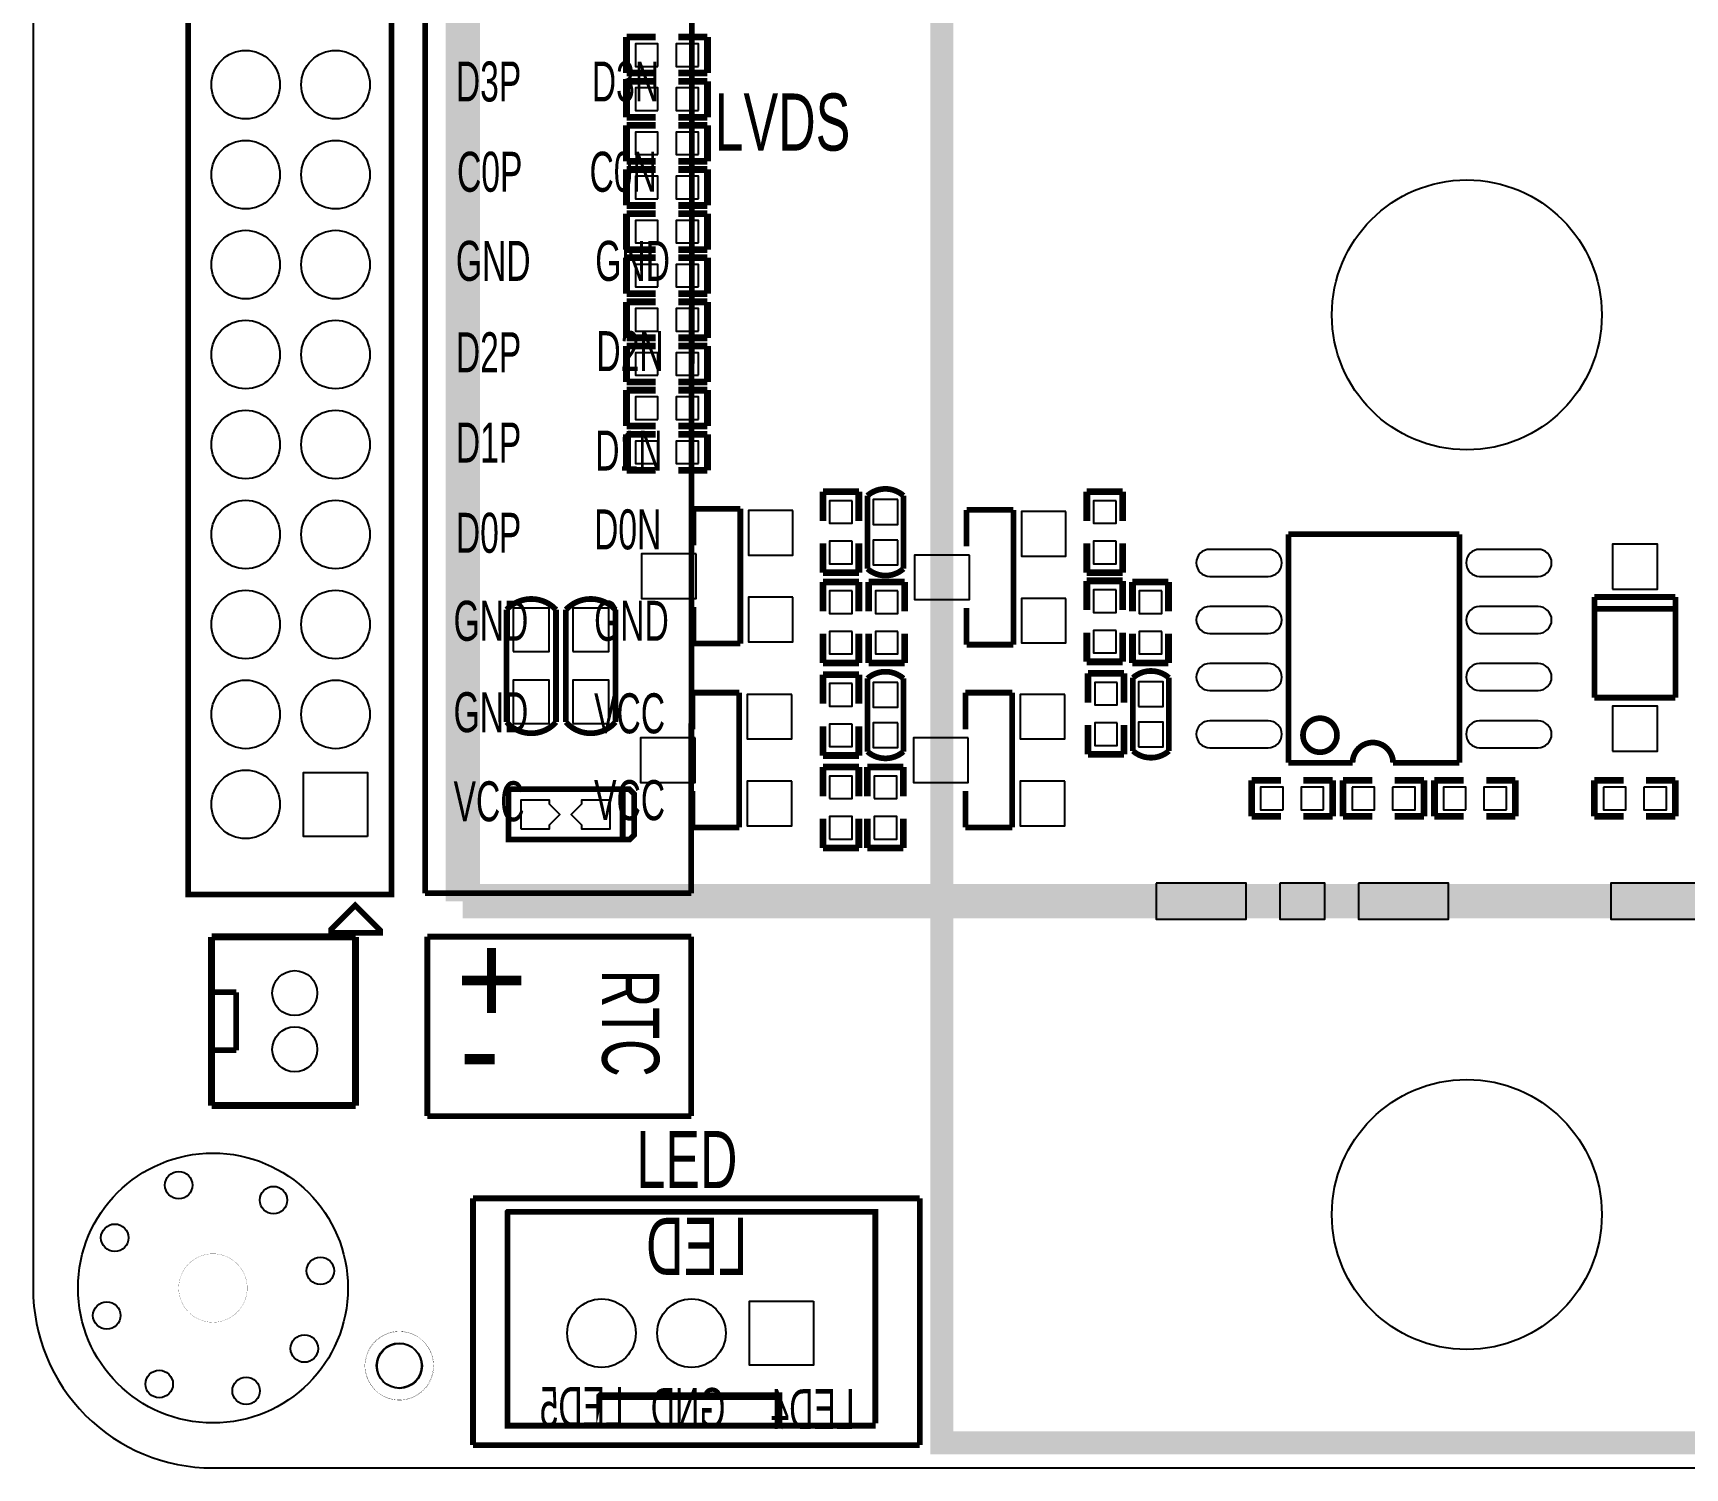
# Model space of a CAD drawing. Extents: x -118 to 7078, y 0 to 4366.
# Drawn here: x -118 to 1328, y 0 to 1256 of the extents above; entities that cross this region are included whole.
import ezdxf

# ---------------------------------------------------------------- set-up
doc = ezdxf.new("R2010")
doc.units = 0
doc.header["$MEASUREMENT"] = 0
for name, color, linetype in [('BG_OUTLINE', 254, 'CONTINUOUS'), ('BG_SILKSCREEN_BOTTOM', 141, 'CONTINUOUS'), ('BG_SILKSCREEN_TOP', 7, 'CONTINUOUS'), ('PG_SILKSCREEN_BOTTOM', 85, 'CONTINUOUS'), ('PG_SILKSCREEN_TOP', 85, 'CONTINUOUS'), ('PIN_BOTTOM', 5, 'CONTINUOUS'), ('PIN_TOP', 92, 'CONTINUOUS')]:
    doc.layers.add(name, color=color, linetype=linetype)

msp = doc.modelspace()

# ---------------------------------------------------------------- linework, layer by layer
at = {"layer": 'BG_OUTLINE'}
msp.add_lwpolyline([(-118.11, 4056.352), (-118.11, 157.158, 0.414214), (39.048, 0), (6929.835, 0, 0.378859), (7078.22, 148.385), (7078.22, 4054.613, 0.42493), (6917.834, 4215), (6557, 4214.999), (6557, 3842), (5999, 3842), (5999, 4214.998), (1823, 4214.987), (1823, 4168), (1656, 4168), (1656, 4214.987), (1205, 4214.986), (1205, 4168), (1038, 4168), (1038, 4214.986), (40.538, 4214.985, 0.418755)], format="xyb", close=True, dxfattribs=at)
at = {"layer": 'BG_SILKSCREEN_BOTTOM'}
for points in [[(258, 3579, 30, 30, 0), (258, 496, 30, 30, 0)], [(258, 496, 30, 30, 0), (6291, 496, 30, 30, 0)], [(267, 20, 5, 5, 0), (267, 236, 5, 5, 0)], [(267, 236, 5, 5, 0), (658, 236, 5, 5, 0)], [(658, 236, 5, 5, 0), (658, 20, 5, 5, 0)], [(658, 20, 5, 5, 0), (267, 20, 5, 5, 0)]]:
    msp.add_lwpolyline(points, format="xyseb", dxfattribs=at)
at = {"layer": 'BG_SILKSCREEN_TOP'}
for points in [[(225, 503, 5, 5, 0), (225, 1753, 5, 5, 0)], [(459, 1753, 5, 5, 0), (458, 503, 5, 5, 0)], [(458, 503, 5, 5, 0), (225, 503, 5, 5, 0)], [(227, 308, 5, 5, 0), (227, 465, 5, 5, 0)], [(227, 465, 5, 5, 0), (458, 465, 5, 5, 0)], [(458, 465, 5, 5, 0), (458, 308, 5, 5, 0)], [(458, 308, 5, 5, 0), (227, 308, 5, 5, 0)]]:
    msp.add_lwpolyline(points, format="xyseb", dxfattribs=at)
at = {"layer": 'PG_SILKSCREEN_BOTTOM'}
for points in [[(401.371, 1252.346, 5.909, 5.909, 0), (401.371, 1220.85, 5.909, 5.909, 0)], [(426.961, 1252.346, 5.909, 5.909, 0), (401.371, 1252.346, 5.909, 5.909, 0)], [(446.639, 1252.346, 5.909, 5.909, 0), (472.229, 1252.346, 5.909, 5.909, 0)], [(472.229, 1252.346, 5.909, 5.909, 0), (472.229, 1220.85, 5.909, 5.909, 0)], [(401.371, 1220.85, 5.909, 5.909, 0), (426.961, 1220.85, 5.909, 5.909, 0)], [(401.371, 1213.724, 5.909, 5.909, 0), (401.371, 1182.228, 5.909, 5.909, 0)], [(426.961, 1213.724, 5.909, 5.909, 0), (401.371, 1213.724, 5.909, 5.909, 0)], [(472.229, 1220.85, 5.909, 5.909, 0), (446.639, 1220.85, 5.909, 5.909, 0)], [(446.639, 1213.724, 5.909, 5.909, 0), (472.229, 1213.724, 5.909, 5.909, 0)], [(472.229, 1213.724, 5.909, 5.909, 0), (472.229, 1182.228, 5.909, 5.909, 0)], [(401.371, 1182.228, 5.909, 5.909, 0), (426.961, 1182.228, 5.909, 5.909, 0)], [(401.371, 1175.102, 5.909, 5.909, 0), (401.371, 1143.606, 5.909, 5.909, 0)], [(426.961, 1175.102, 5.909, 5.909, 0), (401.371, 1175.102, 5.909, 5.909, 0)], [(472.229, 1182.228, 5.909, 5.909, 0), (446.639, 1182.228, 5.909, 5.909, 0)], [(446.639, 1175.102, 5.909, 5.909, 0), (472.229, 1175.102, 5.909, 5.909, 0)], [(472.229, 1175.102, 5.909, 5.909, 0), (472.229, 1143.606, 5.909, 5.909, 0)], [(401.371, 1143.606, 5.909, 5.909, 0), (426.961, 1143.606, 5.909, 5.909, 0)], [(472.229, 1143.606, 5.909, 5.909, 0), (446.639, 1143.606, 5.909, 5.909, 0)], [(401.371, 1136.48, 5.909, 5.909, 0), (401.371, 1104.984, 5.909, 5.909, 0)], [(426.961, 1136.48, 5.909, 5.909, 0), (401.371, 1136.48, 5.909, 5.909, 0)], [(446.639, 1136.48, 5.909, 5.909, 0), (472.229, 1136.48, 5.909, 5.909, 0)], [(472.229, 1136.48, 5.909, 5.909, 0), (472.229, 1104.984, 5.909, 5.909, 0)], [(401.371, 1104.984, 5.909, 5.909, 0), (426.961, 1104.984, 5.909, 5.909, 0)], [(401.371, 1097.858, 5.909, 5.909, 0), (401.371, 1066.362, 5.909, 5.909, 0)], [(426.961, 1097.858, 5.909, 5.909, 0), (401.371, 1097.858, 5.909, 5.909, 0)], [(472.229, 1104.984, 5.909, 5.909, 0), (446.639, 1104.984, 5.909, 5.909, 0)], [(446.639, 1097.858, 5.909, 5.909, 0), (472.229, 1097.858, 5.909, 5.909, 0)], [(472.229, 1097.858, 5.909, 5.909, 0), (472.229, 1066.362, 5.909, 5.909, 0)], [(401.371, 1066.362, 5.909, 5.909, 0), (426.961, 1066.362, 5.909, 5.909, 0)], [(401.371, 1059.236, 5.909, 5.909, 0), (401.371, 1027.74, 5.909, 5.909, 0)], [(426.961, 1059.236, 5.909, 5.909, 0), (401.371, 1059.236, 5.909, 5.909, 0)], [(472.229, 1066.362, 5.909, 5.909, 0), (446.639, 1066.362, 5.909, 5.909, 0)], [(446.639, 1059.236, 5.909, 5.909, 0), (472.229, 1059.236, 5.909, 5.909, 0)], [(472.229, 1059.236, 5.909, 5.909, 0), (472.229, 1027.74, 5.909, 5.909, 0)], [(401.371, 1027.74, 5.909, 5.909, 0), (426.961, 1027.74, 5.909, 5.909, 0)], [(472.229, 1027.74, 5.909, 5.909, 0), (446.639, 1027.74, 5.909, 5.909, 0)], [(401.371, 1020.614, 5.909, 5.909, 0), (401.371, 989.118, 5.909, 5.909, 0)], [(426.961, 1020.614, 5.909, 5.909, 0), (401.371, 1020.614, 5.909, 5.909, 0)], [(446.639, 1020.614, 5.909, 5.909, 0), (472.229, 1020.614, 5.909, 5.909, 0)], [(472.229, 1020.614, 5.909, 5.909, 0), (472.229, 989.118, 5.909, 5.909, 0)], [(401.371, 989.118, 5.909, 5.909, 0), (426.961, 989.118, 5.909, 5.909, 0)], [(401.371, 981.992, 5.909, 5.909, 0), (401.371, 950.496, 5.909, 5.909, 0)], [(426.961, 981.992, 5.909, 5.909, 0), (401.371, 981.992, 5.909, 5.909, 0)], [(472.229, 989.118, 5.909, 5.909, 0), (446.639, 989.118, 5.909, 5.909, 0)], [(446.639, 981.992, 5.909, 5.909, 0), (472.229, 981.992, 5.909, 5.909, 0)], [(472.229, 981.992, 5.909, 5.909, 0), (472.229, 950.496, 5.909, 5.909, 0)], [(401.371, 950.496, 5.909, 5.909, 0), (426.961, 950.496, 5.909, 5.909, 0)], [(401.371, 943.37, 5.909, 5.909, 0), (401.371, 911.874, 5.909, 5.909, 0)], [(426.961, 943.37, 5.909, 5.909, 0), (401.371, 943.37, 5.909, 5.909, 0)], [(472.229, 950.496, 5.909, 5.909, 0), (446.639, 950.496, 5.909, 5.909, 0)], [(446.639, 943.37, 5.909, 5.909, 0), (472.229, 943.37, 5.909, 5.909, 0)], [(472.229, 943.37, 5.909, 5.909, 0), (472.229, 911.874, 5.909, 5.909, 0)], [(401.371, 911.874, 5.909, 5.909, 0), (426.961, 911.874, 5.909, 5.909, 0)], [(472.229, 911.874, 5.909, 5.909, 0), (446.639, 911.874, 5.909, 5.909, 0)], [(401.371, 904.748, 5.909, 5.909, 0), (401.371, 873.252, 5.909, 5.909, 0)], [(426.961, 904.748, 5.909, 5.909, 0), (401.371, 904.748, 5.909, 5.909, 0)], [(446.639, 904.748, 5.909, 5.909, 0), (472.229, 904.748, 5.909, 5.909, 0)], [(472.229, 904.748, 5.909, 5.909, 0), (472.229, 873.252, 5.909, 5.909, 0)], [(401.371, 873.252, 5.909, 5.909, 0), (426.961, 873.252, 5.909, 5.909, 0)], [(472.229, 873.252, 5.909, 5.909, 0), (446.639, 873.252, 5.909, 5.909, 0)], [(573.252, 854.429, 5.909, 5.909, 0), (604.748, 854.429, 5.909, 5.909, 0)], [(573.252, 828.839, 5.909, 5.909, 0), (573.252, 854.429, 5.909, 5.909, 0)], [(604.748, 854.429, 5.909, 5.909, 0), (604.748, 828.839, 5.909, 5.909, 0)], [(612.252, 809.161, 5, 5, 0), (612.252, 851, 5, 5, -0.37791), (643.748, 851, 5, 5, 0)], [(643.748, 851, 5, 5, 0), (643.748, 809.161, 5, 5, 0)], [(804.252, 854.429, 5.909, 5.909, 0), (835.748, 854.429, 5.909, 5.909, 0)], [(804.252, 828.839, 5.909, 5.909, 0), (804.252, 854.429, 5.909, 5.909, 0)], [(835.748, 854.429, 5.909, 5.909, 0), (835.748, 828.839, 5.909, 5.909, 0)], [(460, 839.565, 5, 5, 0), (501, 839.565, 5, 5, 0)], [(460, 807.565, 5, 5, 0), (460, 839.565, 5, 5, 0)], [(501, 839.565, 5, 5, 0), (501, 721.565, 5, 5, 0)], [(699, 838.565, 5, 5, 0), (740, 838.565, 5, 5, 0)], [(699, 806.565, 5, 5, 0), (699, 838.565, 5, 5, 0)], [(740, 838.565, 5, 5, 0), (740, 720.565, 5, 5, 0)], [(573.252, 809.161, 5.909, 5.909, 0), (573.252, 783.571, 5.909, 5.909, 0)], [(604.748, 783.571, 5.909, 5.909, 0), (604.748, 809.161, 5.909, 5.909, 0)], [(643.748, 809.161, 5, 5, 0), (643.748, 787, 5, 5, -0.37791), (612.252, 787, 5, 5, 0)], [(612.252, 787, 5, 5, 0), (612.252, 809.161, 5, 5, 0)], [(804.252, 809.161, 5.909, 5.909, 0), (804.252, 783.571, 5.909, 5.909, 0)], [(835.748, 783.571, 5.909, 5.909, 0), (835.748, 809.161, 5.909, 5.909, 0)], [(1130.4, 817.2, 5, 5, 0), (980.8, 817.2, 5, 5, 0)], [(980.8, 817.2, 5, 5, 0), (980.8, 617.2, 5, 5, 0)], [(1130.4, 617.2, 5, 5, 0), (1130.4, 817.2, 5, 5, 0)], [(573.252, 783.571, 5.909, 5.909, 0), (604.748, 783.571, 5.909, 5.909, 0)], [(804.252, 783.571, 5.909, 5.909, 0), (835.748, 783.571, 5.909, 5.909, 0)], [(573.252, 775.429, 5.909, 5.909, 0), (604.748, 775.429, 5.909, 5.909, 0)], [(573.252, 749.839, 5.909, 5.909, 0), (573.252, 775.429, 5.909, 5.909, 0)], [(604.748, 775.429, 5.909, 5.909, 0), (604.748, 749.839, 5.909, 5.909, 0)], [(613.252, 775.429, 5.909, 5.909, 0), (644.748, 775.429, 5.909, 5.909, 0)], [(613.252, 749.839, 5.909, 5.909, 0), (613.252, 775.429, 5.909, 5.909, 0)], [(644.748, 775.429, 5.909, 5.909, 0), (644.748, 749.839, 5.909, 5.909, 0)], [(804.252, 776.429, 5.909, 5.909, 0), (835.748, 776.429, 5.909, 5.909, 0)], [(804.252, 750.839, 5.909, 5.909, 0), (804.252, 776.429, 5.909, 5.909, 0)], [(835.748, 776.429, 5.909, 5.909, 0), (835.748, 750.839, 5.909, 5.909, 0)], [(844.252, 775.429, 5.909, 5.909, 0), (875.748, 775.429, 5.909, 5.909, 0)], [(844.252, 749.839, 5.909, 5.909, 0), (844.252, 775.429, 5.909, 5.909, 0)], [(875.748, 775.429, 5.909, 5.909, 0), (875.748, 749.839, 5.909, 5.909, 0)], [(296.35, 751.209, 5, 5, -0.432734), (339.65, 751.209, 5, 5, 0)], [(339.65, 751.209, 5, 5, 0), (339.65, 652.791, 5, 5, -0.450474), (296.35, 652.791, 5, 5, 0)], [(296.35, 652.791, 5, 5, 0), (296.35, 751.209, 5, 5, 0)], [(348.35, 751.209, 5, 5, -0.432734), (391.65, 751.209, 5, 5, 0)], [(391.65, 751.209, 5, 5, 0), (391.65, 652.791, 5, 5, -0.450474), (348.35, 652.791, 5, 5, 0)], [(348.35, 652.791, 5, 5, 0), (348.35, 751.209, 5, 5, 0)], [(460, 721.565, 5, 5, 0), (460, 753.565, 5, 5, 0)], [(699, 720.565, 5, 5, 0), (699, 752.565, 5, 5, 0)], [(1248.571, 762.319, 5, 5, 0), (1248.571, 674.181, 5, 5, 0)], [(1319.429, 762.319, 5, 5, 0), (1248.571, 762.319, 5, 5, 0)], [(1248.571, 752, 5, 5, 0), (1319.429, 752, 5, 5, 0)], [(1319.429, 674.181, 5, 5, 0), (1319.429, 762.319, 5, 5, 0)], [(501, 721.565, 5, 5, 0), (460, 721.565, 5, 5, 0)], [(573.252, 730.161, 5.909, 5.909, 0), (573.252, 704.571, 5.909, 5.909, 0)], [(604.748, 704.571, 5.909, 5.909, 0), (604.748, 730.161, 5.909, 5.909, 0)], [(613.252, 730.161, 5.909, 5.909, 0), (613.252, 704.571, 5.909, 5.909, 0)], [(644.748, 704.571, 5.909, 5.909, 0), (644.748, 730.161, 5.909, 5.909, 0)], [(740, 720.565, 5, 5, 0), (699, 720.565, 5, 5, 0)], [(804.252, 731.161, 5.909, 5.909, 0), (804.252, 705.571, 5.909, 5.909, 0)], [(835.748, 705.571, 5.909, 5.909, 0), (835.748, 731.161, 5.909, 5.909, 0)], [(844.252, 730.161, 5.909, 5.909, 0), (844.252, 704.571, 5.909, 5.909, 0)], [(875.748, 704.571, 5.909, 5.909, 0), (875.748, 730.161, 5.909, 5.909, 0)], [(804.252, 705.571, 5.909, 5.909, 0), (835.748, 705.571, 5.909, 5.909, 0)], [(573.252, 704.571, 5.909, 5.909, 0), (604.748, 704.571, 5.909, 5.909, 0)], [(573.252, 694.429, 5.909, 5.909, 0), (604.748, 694.429, 5.909, 5.909, 0)], [(573.252, 668.839, 5.909, 5.909, 0), (573.252, 694.429, 5.909, 5.909, 0)], [(604.748, 694.429, 5.909, 5.909, 0), (604.748, 668.839, 5.909, 5.909, 0)], [(612.252, 649.161, 5, 5, 0), (612.252, 691, 5, 5, -0.37791), (643.748, 691, 5, 5, 0)], [(613.252, 704.571, 5.909, 5.909, 0), (644.748, 704.571, 5.909, 5.909, 0)], [(805.252, 695.429, 5.909, 5.909, 0), (836.748, 695.429, 5.909, 5.909, 0)], [(805.252, 669.839, 5.909, 5.909, 0), (805.252, 695.429, 5.909, 5.909, 0)], [(836.748, 695.429, 5.909, 5.909, 0), (836.748, 669.839, 5.909, 5.909, 0)], [(844.252, 704.571, 5.909, 5.909, 0), (875.748, 704.571, 5.909, 5.909, 0)], [(844.652, 669.439, 5, 5, 0), (844.652, 691.6, 5, 5, -0.37791), (876.148, 691.6, 5, 5, 0)], [(876.148, 691.6, 5, 5, 0), (876.148, 669.439, 5, 5, 0)], [(459, 678.565, 5, 5, 0), (500, 678.565, 5, 5, 0)], [(459, 646.565, 5, 5, 0), (459, 678.565, 5, 5, 0)], [(500, 678.565, 5, 5, 0), (500, 560.565, 5, 5, 0)], [(643.748, 691, 5, 5, 0), (643.748, 649.161, 5, 5, 0)], [(698, 678.565, 5, 5, 0), (739, 678.565, 5, 5, 0)], [(698, 646.565, 5, 5, 0), (698, 678.565, 5, 5, 0)], [(739, 678.565, 5, 5, 0), (739, 560.565, 5, 5, 0)], [(876.148, 669.439, 5, 5, 0), (876.148, 627.6, 5, 5, -0.37791), (844.652, 627.6, 5, 5, 0)], [(844.652, 627.6, 5, 5, 0), (844.652, 669.439, 5, 5, 0)], [(1248.571, 674.181, 5, 5, 0), (1319.429, 674.181, 5, 5, 0)], [(573.252, 649.161, 5.909, 5.909, 0), (573.252, 623.571, 5.909, 5.909, 0)], [(604.748, 623.571, 5.909, 5.909, 0), (604.748, 649.161, 5.909, 5.909, 0)], [(643.748, 649.161, 5, 5, 0), (643.748, 627, 5, 5, -0.37791), (612.252, 627, 5, 5, 0)], [(612.252, 627, 5, 5, 0), (612.252, 649.161, 5, 5, 0)], [(805.252, 650.161, 5.909, 5.909, 0), (805.252, 624.571, 5.909, 5.909, 0)], [(836.748, 624.571, 5.909, 5.909, 0), (836.748, 650.161, 5.909, 5.909, 0)], [(1023.25, 641.32, 5, 5, 1), (993.47, 641.32, 5, 5, 1), (1023.25, 641.32, 5, 5, 0)], [(1036.9, 617.2, 5, 5, -1), (1072.33, 617.2, 5, 5, 0)], [(573.252, 623.571, 5.909, 5.909, 0), (604.748, 623.571, 5.909, 5.909, 0)], [(805.252, 624.571, 5.909, 5.909, 0), (836.748, 624.571, 5.909, 5.909, 0)], [(573.252, 613.429, 5.909, 5.909, 0), (573.252, 587.839, 5.909, 5.909, 0)], [(604.748, 613.429, 5.909, 5.909, 0), (573.252, 613.429, 5.909, 5.909, 0)], [(604.748, 587.839, 5.909, 5.909, 0), (604.748, 613.429, 5.909, 5.909, 0)], [(612.252, 613.429, 5.909, 5.909, 0), (612.252, 587.839, 5.909, 5.909, 0)], [(643.748, 613.429, 5.909, 5.909, 0), (612.252, 613.429, 5.909, 5.909, 0)], [(643.748, 587.839, 5.909, 5.909, 0), (643.748, 613.429, 5.909, 5.909, 0)], [(980.8, 617.2, 5, 5, 0), (1036.9, 617.2, 5, 5, 0)], [(1072.33, 617.2, 5, 5, 0), (1130.4, 617.2, 5, 5, 0)], [(398, 594, 5, 5, 0), (398, 550, 5, 5, 0), (298, 550, 5, 5, 0), (298, 594, 5, 5, 0), (398, 594, 5, 5, 0)], [(398, 594, 5, 5, 0), (404, 594, 5, 5, 0), (408, 590, 5, 5, 0), (408, 572, 5, 5, 0)], [(459, 560.565, 5, 5, 0), (459, 592.565, 5, 5, 0)], [(698, 560.565, 5, 5, 0), (698, 592.565, 5, 5, 0)], [(948.571, 601.748, 5.909, 5.909, 0), (948.571, 570.252, 5.909, 5.909, 0)], [(974.161, 601.748, 5.909, 5.909, 0), (948.571, 601.748, 5.909, 5.909, 0)], [(993.839, 601.748, 5.909, 5.909, 0), (1019.429, 601.748, 5.909, 5.909, 0)], [(1019.429, 601.748, 5.909, 5.909, 0), (1019.429, 570.252, 5.909, 5.909, 0)], [(1028.571, 601.748, 5.909, 5.909, 0), (1054.161, 601.748, 5.909, 5.909, 0)], [(1028.571, 570.252, 5.909, 5.909, 0), (1028.571, 601.748, 5.909, 5.909, 0)], [(1099.429, 601.748, 5.909, 5.909, 0), (1073.839, 601.748, 5.909, 5.909, 0)], [(1099.429, 570.252, 5.909, 5.909, 0), (1099.429, 601.748, 5.909, 5.909, 0)], [(1108.571, 601.748, 5.909, 5.909, 0), (1108.571, 570.252, 5.909, 5.909, 0)], [(1134.161, 601.748, 5.909, 5.909, 0), (1108.571, 601.748, 5.909, 5.909, 0)], [(1153.839, 601.748, 5.909, 5.909, 0), (1179.429, 601.748, 5.909, 5.909, 0)], [(1179.429, 601.748, 5.909, 5.909, 0), (1179.429, 570.252, 5.909, 5.909, 0)], [(1248.571, 601.748, 5.909, 5.909, 0), (1274.161, 601.748, 5.909, 5.909, 0)], [(1248.571, 570.252, 5.909, 5.909, 0), (1248.571, 601.748, 5.909, 5.909, 0)], [(1319.429, 601.748, 5.909, 5.909, 0), (1293.839, 601.748, 5.909, 5.909, 0)], [(1319.429, 570.252, 5.909, 5.909, 0), (1319.429, 601.748, 5.909, 5.909, 0)], [(398, 550, 5, 5, 0), (404, 550, 5, 5, 0), (408, 554, 5, 5, 0), (408, 572, 5, 5, 0)], [(573.252, 542.571, 5.909, 5.909, 0), (573.252, 568.161, 5.909, 5.909, 0)], [(604.748, 568.161, 5.909, 5.909, 0), (604.748, 542.571, 5.909, 5.909, 0)], [(612.252, 542.571, 5.909, 5.909, 0), (612.252, 568.161, 5.909, 5.909, 0)], [(643.748, 568.161, 5.909, 5.909, 0), (643.748, 542.571, 5.909, 5.909, 0)], [(948.571, 570.252, 5.909, 5.909, 0), (974.161, 570.252, 5.909, 5.909, 0)], [(1019.429, 570.252, 5.909, 5.909, 0), (993.839, 570.252, 5.909, 5.909, 0)], [(1054.161, 570.252, 5.909, 5.909, 0), (1028.571, 570.252, 5.909, 5.909, 0)], [(1073.839, 570.252, 5.909, 5.909, 0), (1099.429, 570.252, 5.909, 5.909, 0)], [(1108.571, 570.252, 5.909, 5.909, 0), (1134.161, 570.252, 5.909, 5.909, 0)], [(1179.429, 570.252, 5.909, 5.909, 0), (1153.839, 570.252, 5.909, 5.909, 0)], [(1274.161, 570.252, 5.909, 5.909, 0), (1248.571, 570.252, 5.909, 5.909, 0)], [(1293.839, 570.252, 5.909, 5.909, 0), (1319.429, 570.252, 5.909, 5.909, 0)], [(500, 560.565, 5, 5, 0), (459, 560.565, 5, 5, 0)], [(739, 560.565, 5, 5, 0), (698, 560.565, 5, 5, 0)], [(604.748, 542.571, 5.909, 5.909, 0), (573.252, 542.571, 5.909, 5.909, 0)], [(643.748, 542.571, 5.909, 5.909, 0), (612.252, 542.571, 5.909, 5.909, 0)], [(232.7, 89.3, 0.13, 0.13, 1), (172.7, 89.3, 0.13, 0.13, 1), (232.7, 89.3, 0.13, 0.13, 0)]]:
    msp.add_lwpolyline(points, format="xyseb", dxfattribs=at)
at = {"layer": 'PG_SILKSCREEN_TOP'}
for points in [[(1605.909, 3563.6, 20, 20, 0), (677.4, 3563.6, 20, 20, 0), (677.4, 22, 20, 20, 0), (1610.4, 22, 20, 20, 0)], [(17.7, 501.8, 5, 5, 0), (17.7, 1751.8, 5, 5, 0), (18.7, 1752.8, 5, 5, 0), (194.7, 1752.8, 5, 5, 0), (195.7, 1751.8, 5, 5, 0), (195.7, 501.8, 5, 5, 0), (17.7, 501.8, 5, 5, 0)], [(142.783, 468.449, 5, 5, 0), (185.783, 468.449, 5, 5, 0), (185.783, 470.449, 5, 5, 0), (163.783, 492.449, 5, 5, 0), (142.783, 471.449, 5, 5, 0), (142.783, 468.449, 5, 5, 0)], [(38.169, 317.181, 6, 6, 0), (38.169, 464.819, 6, 6, 0)], [(38.169, 464.819, 6, 6, 0), (164.15, 464.819, 6, 6, 0)], [(164.15, 464.819, 6, 6, 0), (164.15, 317.181, 6, 6, 0)], [(38.169, 416.421, 5, 5, 0), (59.791, 416.421, 5, 5, 0)], [(59.791, 416.421, 5, 5, 0), (59.791, 365.591, 5, 5, 0)], [(59.791, 365.591, 5, 5, 0), (38.169, 365.591, 5, 5, 0)], [(164.15, 317.181, 6, 6, 0), (38.169, 317.181, 6, 6, 0)], [(619.402, 37, 5, 5, 0), (297.303, 37, 5, 5, 0), (297.303, 224, 5, 5, 0), (297.445, 224.142, 5, 5, 0), (619.142, 224.142, 5, 5, 0), (619.142, 39.098, 5, 5, 0)], [(69.37, 157.48, 0.13, 0.13, 1), (9.37, 157.48, 0.13, 0.13, 1), (69.37, 157.48, 0.13, 0.13, 0)], [(232.3, 89.6, 0.13, 0.13, 1), (172.3, 89.6, 0.13, 0.13, 1), (232.3, 89.6, 0.13, 0.13, 0)], [(377.402, 37, 5, 5, 0), (377.402, 63, 5, 5, 0), (378.091, 63.689, 5, 5, 0), (534.783, 63.689, 6, 6, 0), (534.783, 40.071, 5, 5, 0), (534.402, 40.453, 5, 5, 0), (534.402, 62, 5, 5, 0), (377.402, 62, 5, 5, 0), (377.402, 37, 5, 5, 0)]]:
    msp.add_lwpolyline(points, format="xyseb", dxfattribs=at)
at = {"layer": 'PIN_BOTTOM'}
for points in [[(428.921, 1226.757), (428.921, 1246.438), (409.24, 1246.438), (409.24, 1226.757)], [(464.361, 1226.757), (464.361, 1246.438), (444.68, 1246.438), (444.68, 1226.757)], [(428.921, 1188.135), (428.921, 1207.816), (409.24, 1207.816), (409.24, 1188.135)], [(464.361, 1188.135), (464.361, 1207.816), (444.68, 1207.816), (444.68, 1188.135)], [(428.921, 1149.513), (428.921, 1169.194), (409.24, 1169.194), (409.24, 1149.513)], [(464.361, 1149.513), (464.361, 1169.194), (444.68, 1169.194), (444.68, 1149.513)], [(428.921, 1110.891), (428.921, 1130.572), (409.24, 1130.572), (409.24, 1110.891)], [(464.361, 1110.891), (464.361, 1130.572), (444.68, 1130.572), (444.68, 1110.891)], [(428.921, 1072.269), (428.921, 1091.95), (409.24, 1091.95), (409.24, 1072.269)], [(464.361, 1072.269), (464.361, 1091.95), (444.68, 1091.95), (444.68, 1072.269)], [(428.921, 1033.647), (428.921, 1053.328), (409.24, 1053.328), (409.24, 1033.647)], [(464.361, 1033.647), (464.361, 1053.328), (444.68, 1053.328), (444.68, 1033.647)], [(428.921, 995.025), (428.921, 1014.706), (409.24, 1014.706), (409.24, 995.025)], [(464.361, 995.025), (464.361, 1014.706), (444.68, 1014.706), (444.68, 995.025)], [(428.921, 956.403), (428.921, 976.084), (409.24, 976.084), (409.24, 956.403)], [(464.361, 956.403), (464.361, 976.084), (444.68, 976.084), (444.68, 956.403)], [(428.921, 917.781), (428.921, 937.462), (409.24, 937.462), (409.24, 917.781)], [(464.361, 917.781), (464.361, 937.462), (444.68, 937.462), (444.68, 917.781)], [(428.921, 879.159), (428.921, 898.84), (409.24, 898.84), (409.24, 879.159)], [(464.361, 879.159), (464.361, 898.84), (444.68, 898.84), (444.68, 879.159)], [(598.8405, 846.5605), (579.1595, 846.5605), (579.1595, 826.8795), (598.8405, 826.8795)], [(638.825, 847.545), (617.175, 847.545), (617.175, 825.895), (638.825, 825.895)], [(829.8405, 846.5605), (810.1595, 846.5605), (810.1595, 826.8795), (829.8405, 826.8795)], [(547.031, 838.065), (508.031, 838.065), (508.031, 799.065), (547.031, 799.065)], [(786.031, 837.065), (747.031, 837.065), (747.031, 798.065), (786.031, 798.065)], [(598.8405, 811.1205), (579.1595, 811.1205), (579.1595, 791.4395), (598.8405, 791.4395)], [(638.825, 812.105), (617.175, 812.105), (617.175, 790.455), (638.825, 790.455)], [(829.8405, 811.1205), (810.1595, 811.1205), (810.1595, 791.4395), (829.8405, 791.4395)], [(462.469, 800.065), (414.469, 800.065), (414.469, 761.065), (462.469, 761.065)], [(701.469, 799.065), (653.469, 799.065), (653.469, 760.065), (701.469, 760.065)], [(1264.315, 769.185), (1303.685, 769.185), (1303.685, 808.555), (1264.315, 808.555)], [(598.8405, 767.5605), (579.1595, 767.5605), (579.1595, 747.8795), (598.8405, 747.8795)], [(638.8405, 767.5605), (619.1595, 767.5605), (619.1595, 747.8795), (638.8405, 747.8795)], [(829.8405, 768.5605), (810.1595, 768.5605), (810.1595, 748.8795), (829.8405, 748.8795)], [(869.8405, 767.5605), (850.1595, 767.5605), (850.1595, 747.8795), (869.8405, 747.8795)], [(302.25, 714.6005), (333.75, 714.6005), (333.75, 752.3995), (302.25, 752.3995)], [(354.25, 714.6005), (385.75, 714.6005), (385.75, 752.3995), (354.25, 752.3995)], [(547.031, 762.065), (508.031, 762.065), (508.031, 723.065), (547.031, 723.065)], [(786.031, 761.065), (747.031, 761.065), (747.031, 722.065), (786.031, 722.065)], [(598.8405, 732.1205), (579.1595, 732.1205), (579.1595, 712.4395), (598.8405, 712.4395)], [(638.8405, 732.1205), (619.1595, 732.1205), (619.1595, 712.4395), (638.8405, 712.4395)], [(829.8405, 733.1205), (810.1595, 733.1205), (810.1595, 713.4395), (829.8405, 713.4395)], [(869.8405, 732.1205), (850.1595, 732.1205), (850.1595, 712.4395), (869.8405, 712.4395)], [(302.25, 651.6005), (333.75, 651.6005), (333.75, 689.3995), (302.25, 689.3995)], [(354.25, 651.6005), (385.75, 651.6005), (385.75, 689.3995), (354.25, 689.3995)], [(598.8405, 686.5605), (579.1595, 686.5605), (579.1595, 666.8795), (598.8405, 666.8795)], [(638.825, 687.545), (617.175, 687.545), (617.175, 665.895), (638.825, 665.895)], [(830.8405, 687.5605), (811.1595, 687.5605), (811.1595, 667.8795), (830.8405, 667.8795)], [(849.575, 666.495), (871.225, 666.495), (871.225, 688.145), (849.575, 688.145)], [(546.031, 677.065), (507.031, 677.065), (507.031, 638.065), (546.031, 638.065)], [(785.031, 677.065), (746.031, 677.065), (746.031, 638.065), (785.031, 638.065)], [(1264.315, 627.445), (1303.685, 627.445), (1303.685, 666.815), (1264.315, 666.815)], [(598.8405, 651.1205), (579.1595, 651.1205), (579.1595, 631.4395), (598.8405, 631.4395)], [(638.825, 652.105), (617.175, 652.105), (617.175, 630.455), (638.825, 630.455)], [(830.8405, 652.1205), (811.1595, 652.1205), (811.1595, 632.4395), (830.8405, 632.4395)], [(849.575, 631.055), (871.225, 631.055), (871.225, 652.705), (849.575, 652.705)], [(461.469, 639.065), (413.469, 639.065), (413.469, 600.065), (461.469, 600.065)], [(700.469, 639.065), (652.469, 639.065), (652.469, 600.065), (700.469, 600.065)], [(174.7, 552.8), (118.7, 552.8), (118.7, 608.8), (174.7, 608.8)], [(546.031, 601.065), (507.031, 601.065), (507.031, 562.065), (546.031, 562.065)], [(579.1595, 585.8795), (598.8405, 585.8795), (598.8405, 605.5605), (579.1595, 605.5605)], [(618.1595, 585.8795), (637.8405, 585.8795), (637.8405, 605.5605), (618.1595, 605.5605)], [(785.031, 601.065), (746.031, 601.065), (746.031, 562.065), (785.031, 562.065)], [(976.121, 576.159), (976.121, 595.84), (956.44, 595.84), (956.44, 576.159)], [(1011.561, 576.159), (1011.561, 595.84), (991.88, 595.84), (991.88, 576.159)], [(1036.4395, 595.8405), (1036.4395, 576.1595), (1056.1205, 576.1595), (1056.1205, 595.8405)], [(1071.8795, 595.8405), (1071.8795, 576.1595), (1091.5605, 576.1595), (1091.5605, 595.8405)], [(1136.121, 576.159), (1136.121, 595.84), (1116.44, 595.84), (1116.44, 576.159)], [(1171.561, 576.159), (1171.561, 595.84), (1151.88, 595.84), (1151.88, 576.159)], [(1256.4395, 595.8405), (1256.4395, 576.1595), (1276.1205, 576.1595), (1276.1205, 595.8405)], [(1291.8795, 595.8405), (1291.8795, 576.1595), (1311.5605, 576.1595), (1311.5605, 595.8405)], [(309, 559.5), (334, 559.5), (334, 562.5), (334, 563), (343, 572), (334, 581), (334, 584.5), (309, 584.5)], [(387, 584.5), (362, 584.5), (362, 581.5), (362, 581), (353, 572), (362, 563), (362, 559.5), (387, 559.5)], [(579.1595, 550.4395), (598.8405, 550.4395), (598.8405, 570.1205), (579.1595, 570.1205)], [(618.1595, 550.4395), (637.8405, 550.4395), (637.8405, 570.1205), (618.1595, 570.1205)], [(865.051, 511.75), (865.051, 480.25), (943.791, 480.25), (943.791, 511.75)], [(973.315, 511.75), (973.315, 480.25), (1012.685, 480.25), (1012.685, 511.75)], [(1042.209, 511.75), (1042.209, 480.25), (1120.949, 480.25), (1120.949, 511.75)], [(1341.791, 480.25), (1341.791, 511.75), (1263.051, 511.75), (1263.051, 480.25)], [(565.0315, 146.0315), (565.0315, 89.9685), (508.9685, 89.9685), (508.9685, 146.0315)]]:
    msp.add_lwpolyline(points, close=True, dxfattribs=at)
for points in [[(963.0805, 804.009), (911.8995, 804.009, 1), (911.8995, 780.391), (963.0805, 780.391, 1)], [(1199.3005, 804.009), (1148.1195, 804.009, 1), (1148.1195, 780.391), (1199.3005, 780.391, 1)], [(963.0805, 754.009), (911.8995, 754.009, 1), (911.8995, 730.391), (963.0805, 730.391, 1)], [(1199.3005, 754.009), (1148.1195, 754.009, 1), (1148.1195, 730.391), (1199.3005, 730.391, 1)], [(963.0805, 704.009), (911.8995, 704.009, 1), (911.8995, 680.391), (963.0805, 680.391, 1)], [(1199.3005, 704.009), (1148.1195, 704.009, 1), (1148.1195, 680.391), (1199.3005, 680.391, 1)], [(963.0805, 654.009), (911.8995, 654.009, 1), (911.8995, 630.391), (963.0805, 630.391, 1)], [(1199.3005, 654.009), (1148.1195, 654.009, 1), (1148.1195, 630.391), (1199.3005, 630.391, 1)]]:
    msp.add_lwpolyline(points, format="xyb", close=True, dxfattribs=at)
for centre, radius in [((67.96, 1210.721), 30), ((146.7, 1210.721), 30), ((67.96, 1131.981), 30), ((146.7, 1131.981), 30), ((1136.9, 1009.222), 118.11), ((67.96, 1053.241), 30), ((146.7, 1053.241), 30), ((67.96, 974.501), 30), ((146.7, 974.501), 30), ((67.96, 895.761), 30), ((146.7, 895.761), 30), ((67.96, 817.02), 30), ((146.7, 817.02), 30), ((67.96, 738.28), 30), ((146.7, 738.28), 30), ((67.96, 659.54), 30), ((146.7, 659.54), 30), ((67.96, 580.8), 30), ((111, 415.61), 19.685), ((111, 366.39), 19.685), ((1136.9, 221.82), 118.11), ((39.37, 157.48), 118.11), ((9.37, 247.48), 12), ((92.37, 234.48), 12), ((-46.63, 201.48), 12), ((133.37, 172.48), 12), ((-53.63, 133.48), 12), ((379.52, 118), 30), ((458.26, 118), 30), ((119.37, 104.48), 12), ((202.7, 89.3), 19.685), ((-7.63, 73.48), 12), ((68.37, 67.48), 12)]:
    msp.add_circle(centre, radius, dxfattribs=at)
at = {"layer": 'PIN_TOP'}
for points in [[(174.7, 552.8), (118.7, 552.8), (118.7, 608.8), (174.7, 608.8)], [(565.0315, 146.0315), (565.0315, 89.9685), (508.9685, 89.9685), (508.9685, 146.0315)]]:
    msp.add_lwpolyline(points, close=True, dxfattribs=at)
for centre, radius in [((67.96, 1210.721), 30), ((146.7, 1210.721), 30), ((67.96, 1131.981), 30), ((146.7, 1131.981), 30), ((1136.9, 1009.222), 118.11), ((67.96, 1053.241), 30), ((146.7, 1053.241), 30), ((67.96, 974.501), 30), ((146.7, 974.501), 30), ((67.96, 895.761), 30), ((146.7, 895.761), 30), ((67.96, 817.02), 30), ((146.7, 817.02), 30), ((67.96, 738.28), 30), ((146.7, 738.28), 30), ((67.96, 659.54), 30), ((146.7, 659.54), 30), ((67.96, 580.8), 30), ((111, 415.61), 19.685), ((111, 366.39), 19.685), ((1136.9, 221.82), 118.11), ((39.37, 157.48), 118.11), ((9.37, 247.48), 12), ((92.37, 234.48), 12), ((-46.63, 201.48), 12), ((133.37, 172.48), 12), ((-53.63, 133.48), 12), ((379.52, 118), 30), ((458.26, 118), 30), ((119.37, 104.48), 12), ((202.3, 89.6), 19.685), ((-7.63, 73.48), 12), ((68.37, 67.48), 12)]:
    msp.add_circle(centre, radius, dxfattribs=at)

# ---------------------------------------------------------------- texts
at = {"layer": 'BG_SILKSCREEN_BOTTOM', "text_generation_flag": 2}
for s, height, width, p in [('LED', 50, 0.68, (507, 169)), ('LED5', 35, 0.628571, (399, 36)), ('GND', 35, 0.628571, (488, 35)), ('LED4', 35, 0.628571, (601, 34))]:
    msp.add_text(s, height=height, dxfattribs=dict(at, width=width)).set_placement(p)
at = {"layer": 'BG_SILKSCREEN_TOP'}
for s, height, width, p in [('D3P', 35, 0.628571, (252, 1196)), ('D3N', 35, 0.628571, (371, 1196)), ('LVDS', 50, 0.68, (478.5, 1153)), ('C0P', 35, 0.628571, (253, 1117)), ('C0N', 35, 0.628571, (369, 1117)), ('GND', 35, 0.628571, (252, 1039)), ('GND', 35, 0.628571, (374, 1039)), ('D2P', 35, 0.628571, (252, 959)), ('D2N', 35, 0.628571, (375, 960)), ('D1P', 35, 0.628571, (252, 880)), ('D1N', 35, 0.628571, (374, 873)), ('D0N', 35, 0.628571, (373, 804)), ('D0P', 35, 0.628571, (252, 801)), ('GND', 35, 0.628571, (250, 724)), ('GND', 35, 0.628571, (373, 724)), ('GND', 35, 0.628571, (250, 644)), ('VCC', 35, 0.628571, (373, 643)), ('VCC', 35, 0.628571, (250, 566)), ('VCC', 35, 0.628571, (373, 567)), ('LED', 50, 0.68, (410, 245))]:
    msp.add_text(s, height=height, dxfattribs=dict(at, width=width)).set_placement(p)
for s, p in [('+', (252, 388)), ('-', (255, 327))]:
    msp.add_text(s, height=80, dxfattribs=at).set_placement(p)
at = {"layer": 'BG_SILKSCREEN_TOP', "width": 0.68}
msp.add_text('RTC', height=50, rotation=270, dxfattribs=at).set_placement((380, 436))

doc.saveas('drawing.dxf')
